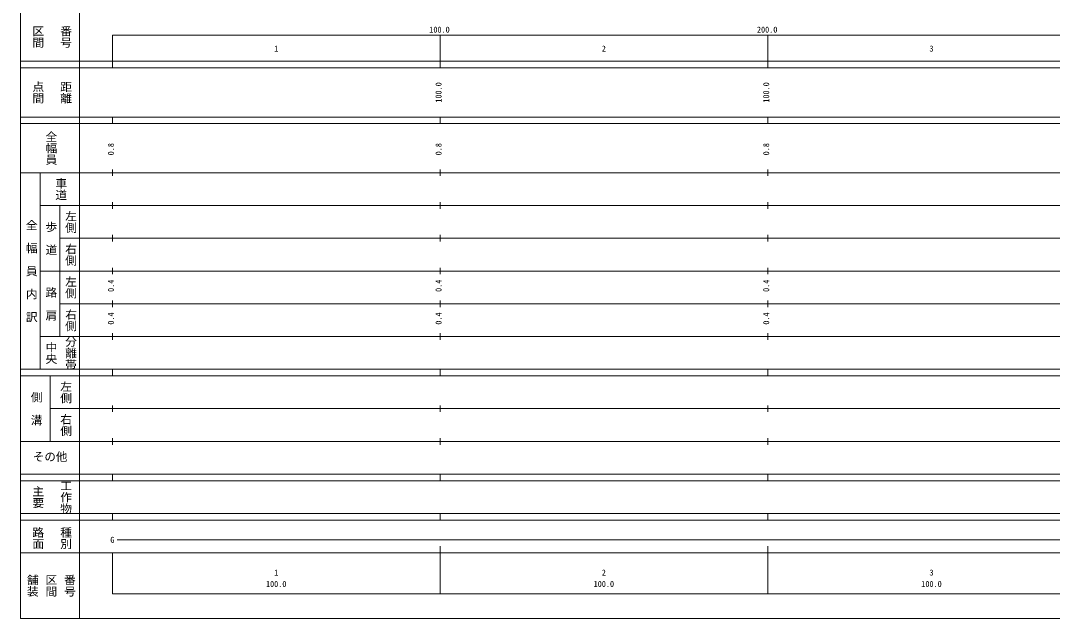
# Model space of a CAD drawing. Units: millimetres on the paper, enlarged 1000 times. Extents: x 54896 to 694896, y 2341 to 362341.
# Drawn here: x 54896 to 369774, y 2341 to 184749 of the extents above; entities that cross this region are included whole.
import ezdxf
from ezdxf.enums import TextEntityAlignment as Align

# ---------------------------------------------------------------- set-up
doc = ezdxf.new("R2010")
doc.units = ezdxf.units.MM
doc.header["$LTSCALE"] = 1000
doc.layers.add('S-SUV', color=7, linetype='Continuous', lineweight=13)
doc.styles.add('@ＭＳ ゴシック', font='')
doc.styles.add('ＭＳ ゴシック', font='')
doc.styles.get('@ＭＳ ゴシック').set_extended_font_data('@MS Gothic')
doc.styles.get('ＭＳ ゴシック').set_extended_font_data('MS Gothic')

msp = doc.modelspace()

# ---------------------------------------------------------------- linework, layer by layer
at = {"layer": 'S-SUV'}
for p, q in [((54896, 362341), (54896, 2341)), ((72896, 352341), (72896, 2341)), ((82896, 180340), (593896, 180340)), ((82896, 180340), (82896, 170340)), ((182896, 170341), (182896, 180341)), ((282896, 170341), (282896, 180341)), ((54896, 172340), (593896, 172340)), ((54896, 170340), (593896, 170340)), ((54896, 155340), (593896, 155340)), ((82896, 153340), (82896, 155340)), ((182896, 153341), (182896, 155341)), ((282896, 153341), (282896, 155341)), ((54896, 153340), (593896, 153340)), ((82896, 137340), (82896, 139340)), ((182896, 137341), (182896, 139341)), ((282896, 137341), (282896, 139341)), ((54896, 138340), (593896, 138340)), ((60896, 78340), (60896, 138340)), ((82896, 127340), (82896, 129340)), ((182896, 127341), (182896, 129341)), ((282896, 127341), (282896, 129341)), ((60896, 128340), (593896, 128340)), ((66896, 128340), (66896, 88340)), ((66896, 118340), (593896, 118340)), ((82896, 117340), (82896, 119340)), ((182896, 117341), (182896, 119341)), ((282896, 117341), (282896, 119341)), ((60896, 108340), (593896, 108340)), ((82896, 107340), (82896, 109340)), ((182896, 107341), (182896, 109341)), ((282896, 107341), (282896, 109341)), ((66896, 98340), (593896, 98340)), ((82896, 97340), (82896, 99340)), ((182896, 97341), (182896, 99341)), ((282896, 97341), (282896, 99341)), ((60896, 88340), (593896, 88340)), ((82896, 87340), (82896, 89340)), ((182896, 87341), (182896, 89341)), ((282896, 87341), (282896, 89341)), ((54896, 78340), (593896, 78340)), ((54896, 76340), (593896, 76340)), ((63896, 76340), (63896, 56340)), ((82896, 76340), (82896, 78340)), ((182896, 76341), (182896, 78341)), ((282896, 76341), (282896, 78341)), ((63896, 66340), (593896, 66340)), ((82896, 65340), (82896, 67340)), ((182896, 65341), (182896, 67341)), ((282896, 65341), (282896, 67341)), ((82896, 55340), (82896, 57340)), ((182896, 55341), (182896, 57341)), ((282896, 55341), (282896, 57341)), ((54896, 56340), (593896, 56340)), ((54896, 46340), (593896, 46340)), ((54896, 44340), (593896, 44340)), ((82896, 44340), (82896, 46340)), ((182896, 44341), (182896, 46341)), ((282896, 44341), (282896, 46341)), ((54896, 34340), (593896, 34340)), ((54896, 32340), (593896, 32340)), ((82896, 32340), (82896, 34340)), ((182896, 32341), (182896, 34341)), ((282896, 32341), (282896, 34341)), ((84396, 26341), (581396, 26341)), ((54896, 22340), (593896, 22340)), ((82896, 22340), (82896, 9841)), ((182896, 9841), (182896, 24341)), ((282896, 9841), (282896, 24341)), ((82896, 9841), (593896, 9841)), ((54896, 2341), (694896, 2341))]:
    msp.add_line(p, q, dxfattribs=at)

# ---------------------------------------------------------------- texts
for s, height, rotation, style, p in [('区間', 2566, 270, '@ＭＳ ゴシック', (58146, 183340)), ('番号', 2566, 270, '@ＭＳ ゴシック', (66646, 183340)), ('点間', 2566, 270, '@ＭＳ ゴシック', (58146, 166340)), ('距離', 2566, 270, '@ＭＳ ゴシック', (66646, 166340)), ('100.0', 1833, 90, 'ＭＳ ゴシック', (183896, 159716)), ('100.0', 1833, 90, 'ＭＳ ゴシック', (283896, 159716)), ('全幅員', 2566, 270, '@ＭＳ ゴシック', (62146, 151090)), ('0.8', 1833, 90, 'ＭＳ ゴシック', (83896, 143640)), ('0.8', 1833, 90, 'ＭＳ ゴシック', (183896, 143640)), ('0.8', 1833, 90, 'ＭＳ ゴシック', (283896, 143640)), ('車道', 2566, 270, '@ＭＳ ゴシック', (65146, 136840)), ('左側', 2566, 270, '@ＭＳ ゴシック', (68146, 126840)), ('全\u3000幅\u3000員\u3000内\u3000訳', 2566, 270, '@ＭＳ ゴシック', (56146, 124090)), ('歩\u3000道', 2566, 270, '@ＭＳ ゴシック', (62146, 123590)), ('右側', 2566, 270, '@ＭＳ ゴシック', (68146, 116840)), ('左側', 2566, 270, '@ＭＳ ゴシック', (68146, 106840)), ('0.4', 1833, 90, 'ＭＳ ゴシック', (83896, 101966)), ('0.4', 1833, 90, 'ＭＳ ゴシック', (183896, 101966)), ('0.4', 1833, 90, 'ＭＳ ゴシック', (283896, 101966)), ('路\u3000肩', 2566, 270, '@ＭＳ ゴシック', (62146, 103590)), ('右側', 2566, 270, '@ＭＳ ゴシック', (68146, 96840)), ('0.4', 1833, 90, 'ＭＳ ゴシック', (83896, 91966)), ('0.4', 1833, 90, 'ＭＳ ゴシック', (183896, 91966)), ('0.4', 1833, 90, 'ＭＳ ゴシック', (283896, 91966)), ('分離帯', 2566, 270, '@ＭＳ ゴシック', (68146, 88590)), ('中央', 2566, 270, '@ＭＳ ゴシック', (62146, 86840)), ('左側', 2566, 270, '@ＭＳ ゴシック', (66646, 74840)), ('側\u3000溝', 2566, 270, '@ＭＳ ゴシック', (57646, 71590)), ('右側', 2566, 270, '@ＭＳ ゴシック', (66646, 64840)), ('主要', 2566, 270, '@ＭＳ ゴシック', (58146, 42840)), ('工作物', 2566, 270, '@ＭＳ ゴシック', (66646, 44590)), ('路面', 2566, 270, '@ＭＳ ゴシック', (58146, 30340)), ('種別', 2566, 270, '@ＭＳ ゴシック', (66646, 30340)), ('舗装', 2566, 270, '@ＭＳ ゴシック', (56479, 15841)), ('区間', 2566, 270, '@ＭＳ ゴシック', (62146, 15841)), ('番号', 2566, 270, '@ＭＳ ゴシック', (67812, 15841))]:
    msp.add_text(s, height=height, rotation=rotation, dxfattribs=dict(at, style=style)).set_placement(p, align=Align.BOTTOM_LEFT)
at = {"layer": 'S-SUV', "style": 'ＭＳ ゴシック'}
for s, height, p in [('100.0', 1833, (179615, 180535)), ('200.0', 1833, (279615, 180535)), ('1', 1833, (132271, 174746)), ('2', 1833, (232271, 174746)), ('3', 1833, (332271, 174746)), ('その他', 2566, (58646, 49590)), ('G', 1833, (82271, 24841)), ('1', 1833, (132271, 14864)), ('2', 1833, (232271, 14864)), ('3', 1833, (332271, 14864)), ('100.0', 1833, (129771, 11374)), ('100.0', 1833, (229771, 11374)), ('100.0', 1833, (329771, 11374))]:
    msp.add_text(s, height=height, dxfattribs=at).set_placement(p, align=Align.BOTTOM_LEFT)

doc.saveas('drawing.dxf')
